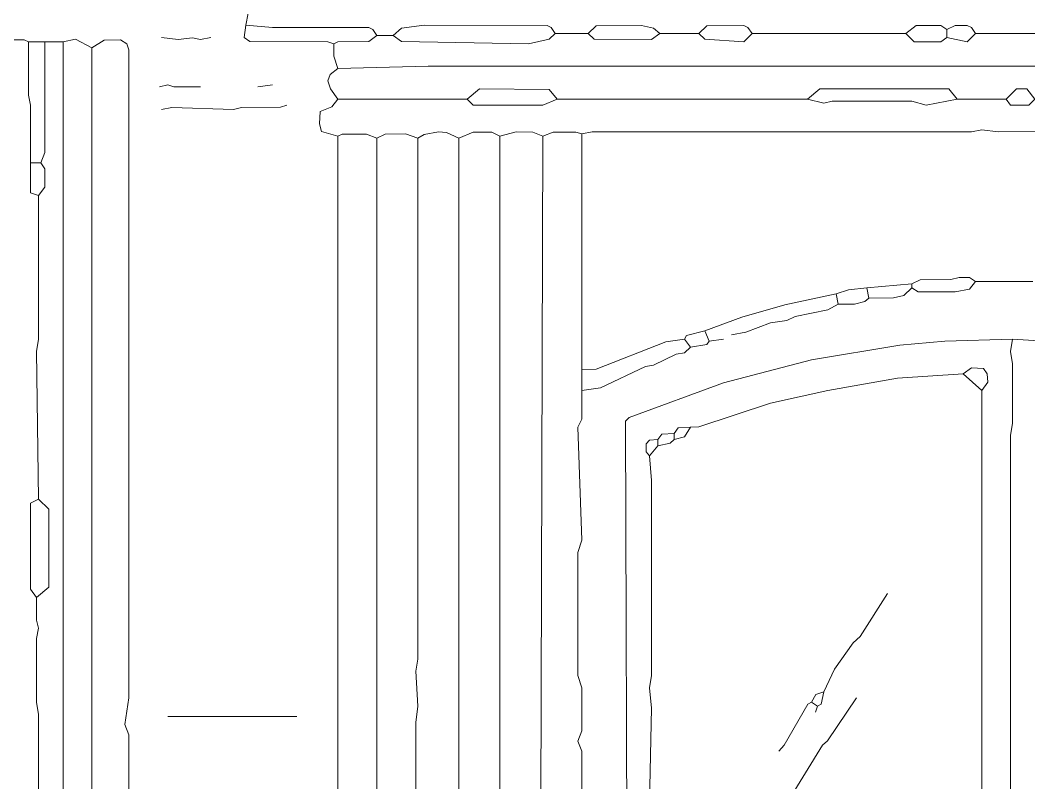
# Model space of a CAD drawing. Header units: millimetres. Extents: x 11 to 20000, y -4 to 8232.
# Drawn here: x 12745 to 14600, y 4342 to 5745 of the extents above; entities that cross this region are included whole.
import ezdxf

# ---------------------------------------------------------------- set-up
doc = ezdxf.new("R2010")
doc.units = ezdxf.units.MM
doc.layers.add('ARCHITECTURE', color=7, linetype='Continuous', lineweight=13, true_color=0x000000)
doc.layers.add('PLANTING', color=7, linetype='Continuous', lineweight=13, true_color=0x000000)

msp = doc.modelspace()

# ---------------------------------------------------------------- linework, layer by layer
at = {"layer": 'ARCHITECTURE', "color": 7, "lineweight": 13, "true_color": 0x000000}
for points in [[(13159.87975, 5735.29412), (13164.706, 5757.91855), (13182.50419, 5784.3138)], [(13322.0207, 5701.35747), (13310.70848, 5705.12172), (13167.42081, 5705.28303), (13157.31968, 5712.67624), (13159.87975, 5735.29412)], [(13159.87975, 5735.29412), (13208.89853, 5731.52986), (13386.1241, 5731.36855), (13393.65826, 5727.59808), (13401.20622, 5716.4405)], [(13729.26052, 5720.21109), (13721.71256, 5731.36855), (13714.17839, 5735.13948), (13487.93405, 5735.28756), (13446.45509, 5730.31912), (13431.37296, 5716.4405)], [(13789.59276, 5720.21109), (13804.67613, 5734.08959), (13887.63156, 5735.14604), (13910.256, 5730.31912), (13921.56821, 5720.21109)], [(13993.21267, 5720.21109), (14008.29604, 5734.08959), (14076.16934, 5735.13948), (14083.70351, 5731.36855), (14091.25147, 5720.21109)], [(14374.0569, 5720.21109), (14392.91143, 5735.13948), (14438.16029, 5735.13948), (14449.47251, 5727.75271)], [(14449.47251, 5727.75271), (14464.55464, 5735.13948), (14487.17907, 5735.13948), (14494.71448, 5731.36855), (14502.26244, 5720.21109)], [(13322.0207, 5701.35747), (13329.56991, 5704.9802), (13386.1241, 5705.28303), (13401.20622, 5716.4405)], [(13431.37296, 5716.4405), (13401.20622, 5716.4405)], [(13729.26052, 5720.21109), (13717.9483, 5710.10294), (13680.24174, 5701.35747), (13446.45509, 5705.28303), (13431.37296, 5716.4405)], [(13789.59276, 5720.21109), (13729.26052, 5720.21109)], [(13789.59276, 5720.21109), (13800.90498, 5710.10294), (13906.48609, 5709.05351), (13921.56821, 5720.21109)], [(13993.21267, 5720.21109), (13921.56821, 5720.21109)], [(13993.21267, 5720.21109), (14004.52489, 5710.10294), (14076.16934, 5705.12817), (14091.25147, 5720.21109)], [(14374.0569, 5720.21109), (14091.25147, 5720.21109)], [(14374.0569, 5720.21109), (14389.14027, 5705.12817), (14438.16029, 5705.12817), (14449.47251, 5712.66968)], [(14449.47251, 5727.75271), (14449.47251, 5712.66968)], [(14502.26244, 5720.21109), (14487.17907, 5705.12817), (14449.47251, 5712.66968)], [(15064.10215, 5720.21109), (14502.26244, 5720.21109)], [(12760.181, 5705.12828), (12752.63303, 5708.75068), (12730.0155, 5708.75068), (12707.39106, 5697.58665)], [(12760.181, 5705.12828), (12790.34649, 5705.12828)], [(12763.9517, 5482.65419), (12763.9517, 5493.96708), (12763.94525, 5588.23529), (12760.1879, 5607.08857), (12760.181, 5705.12828)], [(12782.80543, 5482.65419), (12790.33959, 5501.50871), (12790.34649, 5705.12828)], [(12790.34649, 5705.12828), (12824.28314, 5705.12828)], [(12824.28314, 5705.12828), (12824.2836, 3849.925), (12824.2836, 3838.76674), (12812.97093, 3834.84163)], [(12824.28314, 5705.12828), (12846.90758, 5709.794), (12877.07432, 5693.81606)], [(12948.71753, 3797.13382), (12944.95452, 3849.925), (12944.94072, 4430.61799), (12937.40577, 4449.47251), (12944.94072, 4498.49129), (12944.94072, 5690.04525), (12941.02183, 5701.3509), (12929.86425, 5708.74412), (12899.69876, 5707.84242), (12877.07432, 5693.81606)], [(13095.77636, 5712.66968), (13076.92308, 5708.91199), (13061.83971, 5712.52161), (13035.44536, 5708.91199), (13005.27862, 5712.66968)], [(13329.56301, 5656.1086), (13322.16844, 5678.73303), (13322.0207, 5701.35747)], [(12899.69876, 3831.07048), (12880.99887, 3846.15385), (12877.08122, 3857.46606), (12877.07432, 5693.81606)], [(13329.56301, 5656.1086), (13495.47511, 5659.8793), (13518.09955, 5659.8793), (13951.73495, 5659.8793), (13974.35939, 5659.8793), (14019.60826, 5659.8793), (14034.69038, 5659.8793), (14113.8759, 5659.8793), (14132.73043, 5659.8793), (14151.58371, 5659.8793), (15761.69118, 5659.8793), (15822.01923, 5659.8793), (15840.8767, 5659.87941)], [(13329.56301, 5656.1086), (13315.53597, 5644.6483), (13311.00532, 5633.48416), (13315.67681, 5618.40113), (13329.56301, 5599.54751)], [(13076.92308, 5622.17195), (13027.90305, 5622.32002), (13016.59084, 5625.78812), (13001.50871, 5622.17195)], [(13182.50419, 5622.17195), (13208.89853, 5625.94276)], [(13733.03167, 5599.54751), (13717.9483, 5617.19695), (13589.744, 5618.24638), (13567.11957, 5599.54751)], [(14468.32579, 5599.54751), (14453.24242, 5618.40124), (14215.68586, 5618.24638), (14193.06143, 5599.54751)], [(14558.82353, 5599.54751), (14577.67681, 5618.40124), (14585.21912, 5618.40124), (14596.53133, 5618.40124), (14611.61346, 5599.54751)], [(13005.27862, 5580.69423), (13024.13314, 5584.46414), (13137.25532, 5580.70045), (13152.33744, 5584.31629), (13223.9819, 5584.61256), (13235.29412, 5588.23529)], [(13329.56301, 5531.67421), (13299.5509, 5540.27195), (13295.62636, 5554.29864), (13296.83054, 5576.775), (13318.24389, 5585.66889), (13329.56301, 5599.54751)], [(13567.11957, 5599.54751), (13329.56301, 5599.54751)], [(13733.03167, 5599.54751), (13706.63609, 5588.23529), (13578.43179, 5588.23529), (13567.11957, 5599.54751)], [(13733.03167, 5599.54751), (14193.06143, 5599.54751)], [(14468.32579, 5599.54751), (14411.76471, 5588.23529), (14385.36912, 5595.77636), (14238.31029, 5595.77014), (14223.22817, 5592.30238), (14193.06143, 5599.54751)], [(14558.82353, 5599.54751), (14468.32579, 5599.54751)], [(14558.82353, 5599.54751), (14566.37149, 5588.23529), (14600.30124, 5588.23529), (14611.61346, 5599.54751)], [(13401.20622, 5527.90305), (13382.35294, 5535.29695), (13337.11097, 5535.29695), (13329.56301, 5531.67421)], [(13329.56301, 5531.67421), (13329.56301, 4196.83258)], [(13476.62183, 5527.90305), (13453.9974, 5535.44536), (13416.28959, 5535.29038), (13401.20622, 5527.90305)], [(13476.62183, 5527.90305), (13487.93405, 5534.24751), (13514.32839, 5539.21527), (13529.41176, 5538.16572), (13552.0362, 5527.90305)], [(13627.45057, 5531.67421), (13612.36844, 5539.06131), (13578.43179, 5539.06742), (13552.0362, 5527.90305)], [(13627.45057, 5531.67421), (13657.61731, 5539.21527), (13687.78281, 5539.06742), (13706.63609, 5531.67421)], [(13627.45057, 5531.67421), (13627.45057, 4291.10147)], [(13706.63609, 5531.67421), (13702.86618, 4302.41369)], [(13778.28054, 5535.44536), (13766.96833, 5539.06742), (13725.49061, 5539.06742), (13706.63609, 5531.67421)], [(13778.28054, 5535.44536), (13797.13382, 5539.20905), (14494.72138, 5539.22217), (14513.57466, 5542.9802), (14543.74016, 5539.21527), (15301.65724, 5541.7888), (15354.45136, 5539.06131), (15365.76357, 5527.90351)], [(13778.28054, 5101.80995), (13778.28054, 5535.44536)], [(13401.20622, 4147.81256), (13401.05837, 4215.68586), (13397.43631, 4234.54038), (13401.19932, 4283.55916), (13401.20622, 5527.90305)], [(13476.62183, 5527.90305), (13476.61493, 4570.13575), (13472.85068, 4547.51131), (13476.62183, 4483.40916), (13472.85758, 4453.24242), (13472.85758, 4306.1836), (13476.62183, 4257.16482)], [(13525.64061, 4147.81256), (13535.75554, 4159.12545), (13552.0293, 4245.8526), (13552.0362, 5527.90305)], [(12763.9517, 5482.65419), (12782.80543, 5482.65419)], [(12763.9517, 5482.65419), (12763.9517, 5475.1069), (12763.9517, 5433.64163), (12763.9517, 5427.14977), (12779.03428, 5422.32319)], [(12782.80543, 5482.65419), (12790.19174, 5471.34197), (12790.19174, 5437.40532), (12779.03428, 5422.32319)], [(12779.03428, 5422.32319), (12779.02738, 5158.37104), (12775.26437, 5135.74661), (12779.03428, 4864.25339)], [(14502.26244, 5263.95215), (14490.95023, 5271.33857), (14472.09695, 5271.48699), (14457.01357, 5267.87048), (14400.45249, 5267.5681), (14385.36912, 5260.181)], [(14302.41369, 5252.63993), (14268.47704, 5248.7207), (14245.8526, 5241.32771)], [(14385.36912, 5260.181), (14302.41369, 5252.63993)], [(14306.1836, 5233.78541), (14302.41369, 5252.63993)], [(14306.1836, 5233.78541), (14351.43247, 5233.93382), (14370.28009, 5238.76075), (14385.36912, 5252.63993)], [(14502.26244, 5263.95215), (14490.95023, 5250.0733), (14464.55464, 5245.24604), (14396.68133, 5245.2526), (14385.36912, 5252.63993)], [(14385.36912, 5260.181), (14385.36912, 5252.63993)], [(14607.84355, 5263.95215), (14502.26244, 5263.95215)], [(14004.52489, 5173.45441), (14072.39819, 5198.65147), (14151.58371, 5221.41776), (14245.8526, 5241.32771)], [(14249.62251, 5222.47319), (14245.8526, 5241.32771)], [(14306.1836, 5233.78541), (14298.4948, 5227.44197), (14279.78925, 5222.62161), (14249.62251, 5222.47319)], [(14249.62251, 5222.47319), (14230.76923, 5212.21143), (14170.43699, 5199.6948), (14155.35486, 5192.46233), (14125.18812, 5188.38258), (14079.93925, 5170.88088), (14053.54491, 5165.9121)], [(13778.28054, 5101.80995), (13804.67613, 5102.85973), (13932.88043, 5153.54446), (13966.81708, 5158.37104)], [(13853.69491, 4008.29604), (13861.23676, 4023.37817), (13861.23676, 4068.62704), (13858.67025, 5007.53484), (13865.01403, 5013.87862), (14038.46154, 5078.13575), (14200.60373, 5120.51538), (14362.74468, 5146.91075), (14445.70136, 5154.45204), (14570.13575, 5158.37104)], [(14004.52489, 5173.45441), (13970.74287, 5164.72138), (13966.81708, 5158.37104)], [(13966.81708, 5158.37104), (13978.1293, 5143.28767)], [(14012.06595, 5154.59989), (14004.52489, 5173.45441)], [(14012.06595, 5154.59989), (14038.46154, 5158.37104)], [(14570.13575, 3947.9638), (14570.12885, 4049.77376), (14566.36459, 4072.39819), (14566.37149, 4981.14672), (14570.13575, 5003.77115), (14570.12885, 5113.12217), (14566.37149, 5135.74661), (14570.13575, 5158.37104)], [(15260.181, 4015.8371), (15256.41674, 4027.14932), (15255.20566, 5003.76425), (15226.24434, 5021.57466), (15154.59989, 5051.7345), (15086.72658, 5074.35894), (14943.43891, 5112.9741), (14747.36007, 5146.91075), (14570.13575, 5158.37104)], [(13978.1293, 5143.28767), (13966.81708, 5133.1802), (13951.73495, 5130.77817), (13910.256, 5110.54921), (13895.17387, 5108.15373), (13812.21719, 5068.92308), (13778.28054, 5064.10215)], [(14012.06595, 5154.59989), (14008.1414, 5148.25645), (13978.1293, 5143.28767)], [(14513.57466, 5064.10215), (14524.73224, 5079.18552), (14523.83054, 5094.26821), (14517.19672, 5104.37636), (14494.72138, 5105.42613), (14479.63801, 5094.26889)], [(13778.28054, 5101.80995), (13778.28054, 5064.10215)], [(13978.1293, 4996.22885), (13993.21267, 4997.2793), (14125.18812, 5040.42229), (14230.76923, 5063.9543), (14358.97477, 5086.57873), (14479.63801, 5094.26889)], [(14513.57466, 5064.10215), (14479.63801, 5094.26889)], [(13778.28054, 4155.35486), (13778.27364, 4400.45249), (13770.73903, 4419.30577), (13778.13281, 4438.16029), (13778.27364, 4517.34581), (13770.73903, 4539.97025), (13770.73903, 4766.21459), (13778.28054, 4788.83903), (13770.73903, 4996.22885), (13778.13281, 5011.31222), (13778.28054, 5064.10215)], [(13947.9638, 4984.91663), (13955.51176, 4995.025), (13978.1293, 4996.22885)], [(13978.1293, 4996.22885), (13966.81154, 4978.57319), (13947.9638, 4973.60441)], [(13917.7983, 4973.60441), (13902.72183, 4972.40057), (13896.37805, 4966.05713), (13896.37115, 4950.98688), (13902.71493, 4943.43891)], [(13917.79785, 4962.29219), (13917.7983, 4973.60441)], [(13917.79785, 4962.29219), (13940.41584, 4967.26097), (13947.9638, 4973.60441)], [(13947.9638, 4984.91663), (13925.34627, 4983.71278), (13917.7983, 4973.60441)], [(13947.9638, 4984.91663), (13947.9638, 4973.60441)], [(13917.79785, 4962.29219), (13902.71493, 4943.43891)], [(13906.48609, 3989.44152), (13902.72183, 4000.75441), (13902.72183, 4238.31029), (13906.47919, 4257.16482), (13902.71493, 4306.1836), (13906.47919, 4479.63801), (13902.71493, 4517.34581), (13906.47919, 4539.97025), (13906.48609, 4898.19005), (13902.71493, 4943.43891)], [(12775.26437, 4683.25792), (12763.9517, 4698.34129), (12763.9517, 4841.62896), (12763.9517, 4856.70543), (12779.03428, 4864.25339)], [(12775.26437, 4683.25792), (12797.88835, 4702.1112), (12797.88835, 4845.40011), (12779.03428, 4864.25339)], [(12779.03428, 4260.93473), (12779.02738, 4468.32579), (12775.26437, 4490.95023), (12775.27127, 4607.84355), (12779.02183, 4626.69683), (12775.41222, 4641.7802), (12775.26437, 4683.25792)], [(14340.12025, 4690.79898), (14289.9043, 4611.62036), (14277.06753, 4600.15339), (14243.13088, 4551.28247), (14223.22817, 4509.80351)], [(14200.60373, 4490.95023), (14208.29253, 4504.97692), (14223.22817, 4509.80351)], [(14211.91595, 4483.40916), (14218.26527, 4487.33405), (14223.22817, 4509.80351)], [(14140.27149, 4400.45249), (14150.52738, 4411.76471), (14194.11086, 4487.02511), (14200.60373, 4490.95023)], [(14211.91595, 4483.40916), (14200.60373, 4490.95023)], [(14211.91595, 4483.40916), (14208.1448, 4472.09695)], [(13254.1474, 4464.55464), (13016.59084, 4464.55464)]]:
    msp.add_lwpolyline(points, dxfattribs=at)
at = {"layer": 'PLANTING', "color": 7, "lineweight": 13, "true_color": 0x000000}
for points in [[(14513.57466, 5064.10215), (14513.58156, 3993.21267), (14517.34581, 3947.9638)], [(14079.93925, 4204.37364), (14086.28993, 4208.29943), (14133.78688, 4287.33032), (14158.07523, 4310.10283), (14220.51335, 4411.61663), (14229.7129, 4419.45419), (14283.55916, 4498.49129)]]:
    msp.add_lwpolyline(points, dxfattribs=at)

doc.saveas('drawing.dxf')
